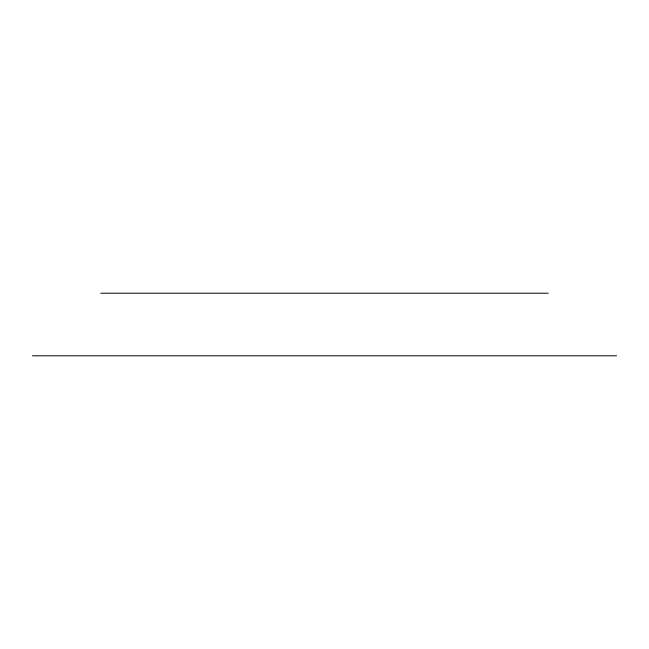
<?xml version="1.0" encoding="UTF-8"?>
<svg xmlns="http://www.w3.org/2000/svg" width="649" height="649" viewBox="0 0 649 649"><rect width="100%" height="100%" fill="white"/><g stroke="black" fill="none" stroke-linecap="round" stroke-linejoin="round"><path stroke-width="0.97" d="M100.765 293.21L548.227 293.21M32.45 355.79L616.55 355.79"/></g></svg>
